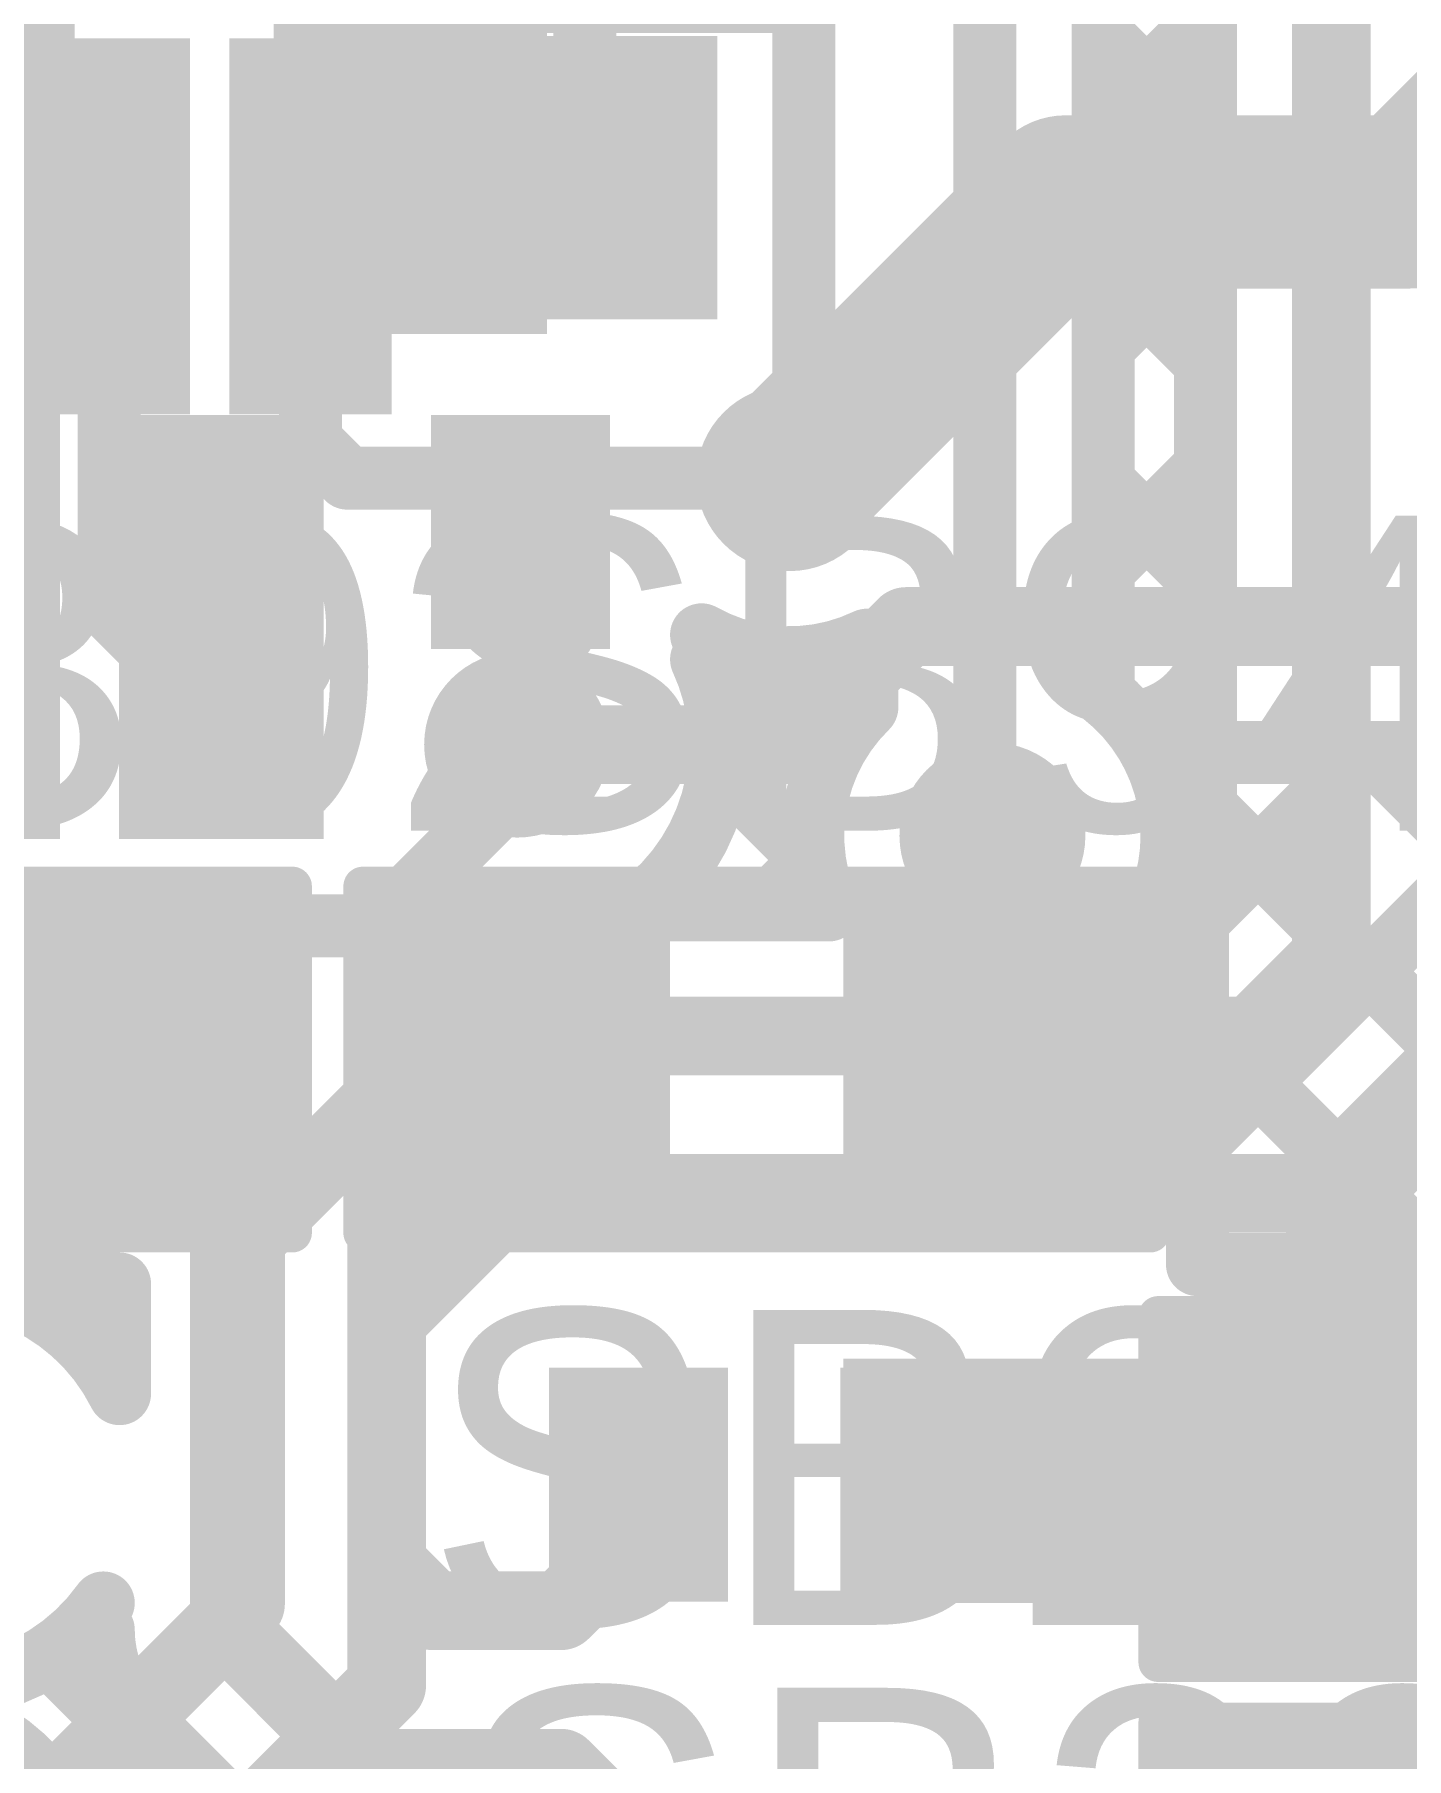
# Model space of a CAD drawing. Header units: millimetres. Extents: x -0.57 to 2.98, y -0.65 to 2.86.
# Drawn here: x 0.2893 to 0.4636, y 0.3232 to 0.5422 of the extents above; entities that cross this region are included whole.
import ezdxf

# ---------------------------------------------------------------- set-up
doc = ezdxf.new("R2010")
doc.units = ezdxf.units.MM
doc.header["$MEASUREMENT"] = 0
for name, color, linetype in [('BottomLayer', 5, 'Continuous'), ('BottomPaste', 16, 'Continuous'), ('BottomSolder', 6, 'Continuous'), ('Mechanical2', 216, 'Continuous'), ('TopLayer', 1, 'Continuous'), ('TopOverlay', 2, 'Continuous'), ('TopPaste', 8, 'Continuous'), ('TopSolder', 216, 'Continuous'), ('ViaHoleLayer', 16, 'Continuous')]:
    doc.layers.add(name, color=color, linetype=linetype)
doc.styles.add('Arial', font='', dxfattribs={"height": 0.2})
doc.styles.get('Arial').set_extended_font_data('Arial')

# ---------------------------------------------------------------- blocks, each defined once
blk = doc.blocks.new('C___0402_B_40')
at = {"layer": 'BottomLayer'}
for points in [[(-0.0095, 0.0125), (-0.0095, -0.0125), (-0.0275, -0.0125), (-0.0275, 0.0125)], [(0.0275, 0.0125), (0.0275, -0.0125), (0.0095, -0.0125), (0.0095, 0.0125)]]:
    blk.add_hatch(color=5, dxfattribs=at).paths.add_polyline_path(points)
at = {"layer": 'BottomPaste'}
for points in [[(-0.0095, 0.0125), (-0.0095, -0.0125), (-0.0275, -0.0125), (-0.0275, 0.0125)], [(0.0275, 0.0125), (0.0275, -0.0125), (0.0095, -0.0125), (0.0095, 0.0125)]]:
    blk.add_hatch(color=16, dxfattribs=at).paths.add_polyline_path(points)
at = {"layer": 'BottomSolder'}
for points in [[(-0.00714, 0.01486), (-0.00714, -0.01486), (-0.02986, -0.01486), (-0.02986, 0.01486)], [(0.02986, 0.01486), (0.02986, -0.01486), (0.00714, -0.01486), (0.00714, 0.01486)]]:
    blk.add_hatch(color=6, dxfattribs=at).paths.add_polyline_path(points)
blk = doc.blocks.new('16_TQFN__4X4__90')
at = {"layer": 'TopLayer'}
for points in [[(-0.04469, 0.05335), (-0.04469, 0.09311), (-0.03209, 0.09311), (-0.03209, 0.05335)], [(-0.01909, 0.05335), (-0.01909, 0.09311), (-0.0065, 0.09311), (-0.0065, 0.05335)], [(0.0065, 0.05335), (0.0065, 0.09311), (0.01909, 0.09311), (0.01909, 0.05335)], [(0.03209, 0.05335), (0.03209, 0.09311), (0.04469, 0.09311), (0.04469, 0.05335)], [(-0.09311, 0.04469), (-0.05335, 0.04469), (-0.05335, 0.03209), (-0.09311, 0.03209)], [(0.05335, 0.04469), (0.09311, 0.04469), (0.09311, 0.03209), (0.05335, 0.03209)], [(-0.04134, 0.04134), (0.04134, 0.04134), (0.04134, -0.04134), (-0.04134, -0.04134)], [(-0.09311, 0.01909), (-0.05335, 0.01909), (-0.05335, 0.0065), (-0.09311, 0.0065)], [(0.05335, 0.01909), (0.09311, 0.01909), (0.09311, 0.0065), (0.05335, 0.0065)], [(-0.09311, -0.0065), (-0.05335, -0.0065), (-0.05335, -0.01909), (-0.09311, -0.01909)], [(0.05335, -0.0065), (0.09311, -0.0065), (0.09311, -0.01909), (0.05335, -0.01909)], [(-0.09311, -0.03209), (-0.05335, -0.03209), (-0.05335, -0.04468), (-0.09311, -0.04468)], [(0.05335, -0.03209), (0.09311, -0.03209), (0.09311, -0.04468), (0.05335, -0.04468)], [(-0.04469, -0.09311), (-0.04469, -0.05335), (-0.03209, -0.05335), (-0.03209, -0.09311)], [(-0.01909, -0.09311), (-0.01909, -0.05335), (-0.0065, -0.05335), (-0.0065, -0.09311)], [(0.0065, -0.09311), (0.0065, -0.05335), (0.01909, -0.05335), (0.01909, -0.09311)], [(0.03209, -0.09311), (0.03209, -0.05335), (0.04469, -0.05335), (0.04469, -0.09311)]]:
    blk.add_hatch(color=1, dxfattribs=at).paths.add_polyline_path(points)
at = {"layer": 'TopPaste'}
for points in [[(-0.04469, 0.05335), (-0.04469, 0.09311), (-0.03209, 0.09311), (-0.03209, 0.05335)], [(-0.01909, 0.05335), (-0.01909, 0.09311), (-0.0065, 0.09311), (-0.0065, 0.05335)], [(0.0065, 0.05335), (0.0065, 0.09311), (0.01909, 0.09311), (0.01909, 0.05335)], [(0.03209, 0.05335), (0.03209, 0.09311), (0.04469, 0.09311), (0.04469, 0.05335)], [(-0.09311, 0.04469), (-0.05335, 0.04469), (-0.05335, 0.03209), (-0.09311, 0.03209)], [(0.05335, 0.04469), (0.09311, 0.04469), (0.09311, 0.03209), (0.05335, 0.03209)], [(-0.02598, 0.02598), (0.02598, 0.02598), (0.02598, -0.02598), (-0.02598, -0.02598)], [(-0.09311, 0.01909), (-0.05335, 0.01909), (-0.05335, 0.0065), (-0.09311, 0.0065)], [(0.05335, 0.01909), (0.09311, 0.01909), (0.09311, 0.0065), (0.05335, 0.0065)], [(-0.09311, -0.0065), (-0.05335, -0.0065), (-0.05335, -0.01909), (-0.09311, -0.01909)], [(0.05335, -0.0065), (0.09311, -0.0065), (0.09311, -0.01909), (0.05335, -0.01909)], [(-0.09311, -0.03209), (-0.05335, -0.03209), (-0.05335, -0.04468), (-0.09311, -0.04468)], [(0.05335, -0.03209), (0.09311, -0.03209), (0.09311, -0.04468), (0.05335, -0.04468)], [(-0.04469, -0.09311), (-0.04469, -0.05335), (-0.03209, -0.05335), (-0.03209, -0.09311)], [(-0.01909, -0.09311), (-0.01909, -0.05335), (-0.0065, -0.05335), (-0.0065, -0.09311)], [(0.0065, -0.09311), (0.0065, -0.05335), (0.01909, -0.05335), (0.01909, -0.09311)], [(0.03209, -0.09311), (0.03209, -0.05335), (0.04469, -0.05335), (0.04469, -0.09311)]]:
    blk.add_hatch(color=8, dxfattribs=at).paths.add_polyline_path(points)
at = {"layer": 'TopSolder'}
for points in [[(-0.04868, 0.04935), (-0.04868, 0.09711), (-0.02809, 0.09711), (-0.02809, 0.04935)], [(-0.02309, 0.04935), (-0.02309, 0.09711), (-0.0025, 0.09711), (-0.0025, 0.04935)], [(0.0025, 0.04935), (0.0025, 0.09711), (0.02309, 0.09711), (0.02309, 0.04935)], [(0.02809, 0.04935), (0.02809, 0.09711), (0.04868, 0.09711), (0.04868, 0.04935)], [(-0.09711, 0.04869), (-0.04935, 0.04869), (-0.04935, 0.02809), (-0.09711, 0.02809)], [(0.04935, 0.04869), (0.09711, 0.04869), (0.09711, 0.02809), (0.04935, 0.02809)], [(-0.04534, 0.04534), (0.04534, 0.04534), (0.04534, -0.04534), (-0.04534, -0.04534)], [(-0.09711, 0.02309), (-0.04935, 0.02309), (-0.04935, 0.0025), (-0.09711, 0.0025)], [(0.04935, 0.02309), (0.09711, 0.02309), (0.09711, 0.0025), (0.04935, 0.0025)], [(-0.09711, -0.0025), (-0.04935, -0.0025), (-0.04935, -0.02309), (-0.09711, -0.02309)], [(0.04935, -0.0025), (0.09711, -0.0025), (0.09711, -0.02309), (0.04935, -0.02309)], [(-0.09711, -0.02809), (-0.04935, -0.02809), (-0.04935, -0.04868), (-0.09711, -0.04868)], [(0.04935, -0.02809), (0.09711, -0.02809), (0.09711, -0.04868), (0.04935, -0.04868)], [(-0.04868, -0.09711), (-0.04868, -0.04935), (-0.02809, -0.04935), (-0.02809, -0.09711)], [(-0.02309, -0.09711), (-0.02309, -0.04935), (-0.0025, -0.04935), (-0.0025, -0.09711)], [(0.0025, -0.09711), (0.0025, -0.04935), (0.02309, -0.04935), (0.02309, -0.09711)], [(0.02809, -0.09711), (0.02809, -0.04935), (0.04868, -0.04935), (0.04868, -0.09711)]]:
    blk.add_hatch(color=216, dxfattribs=at).paths.add_polyline_path(points)
at = {"layer": 'TopOverlay', "const_width": 0.005}
for points in [[(-0.08071, 0.08071), (-0.08071, 0.05728)], [(-0.08071, 0.08071), (-0.05728, 0.08071)], [(0.05728, 0.08071), (0.08071, 0.08071)], [(0.08071, 0.08071), (0.08071, 0.05728)], [(-0.105, 0.043), (-0.1, 0.038)], [(-0.105, 0.043), (-0.105, 0.033)], [(-0.1, 0.038), (-0.105, 0.033)], [(-0.08071, -0.05728), (-0.08071, -0.08071)], [(0.08071, -0.05728), (0.08071, -0.08071)], [(-0.08071, -0.08071), (-0.05728, -0.08071)], [(0.05728, -0.08071), (0.08071, -0.08071)]]:
    blk.add_lwpolyline(points, dxfattribs=at)
at = {"layer": 'TopOverlay', "const_width": 0.0025}
for points in [[(-0.08196, 0.08071, 1), (-0.07946, 0.08071, 1)], [(-0.08196, 0.08071, 1), (-0.07946, 0.08071, 1)], [(-0.05853, 0.08071, 1), (-0.05603, 0.08071, 1)], [(0.05603, 0.08071, 1), (0.05853, 0.08071, 1)], [(0.07946, 0.08071, 1), (0.08196, 0.08071, 1)], [(0.07946, 0.08071, 1), (0.08196, 0.08071, 1)], [(-0.08196, 0.05728, 1), (-0.07946, 0.05728, 1)], [(0.07946, 0.05728, 1), (0.08196, 0.05728, 1)], [(-0.10625, 0.043, 1), (-0.10375, 0.043, 1)], [(-0.10625, 0.043, 1), (-0.10375, 0.043, 1)], [(-0.10125, 0.038, 1), (-0.09875, 0.038, 1)], [(-0.10125, 0.038, 1), (-0.09875, 0.038, 1)], [(-0.10625, 0.033, 1), (-0.10375, 0.033, 1)], [(-0.10625, 0.033, 1), (-0.10375, 0.033, 1)], [(-0.08196, -0.05728, 1), (-0.07946, -0.05728, 1)], [(0.07946, -0.05728, 1), (0.08196, -0.05728, 1)], [(-0.08196, -0.08071, 1), (-0.07946, -0.08071, 1)], [(-0.08196, -0.08071, 1), (-0.07946, -0.08071, 1)], [(-0.05853, -0.08071, 1), (-0.05603, -0.08071, 1)], [(0.05603, -0.08071, 1), (0.05853, -0.08071, 1)], [(0.07946, -0.08071, 1), (0.08196, -0.08071, 1)], [(0.07946, -0.08071, 1), (0.08196, -0.08071, 1)]]:
    blk.add_lwpolyline(points, format="xyb", close=True, dxfattribs=at)
blk = doc.blocks.new('SOLDER_BRIDGE_112')
at = {"layer": 'TopLayer'}
for points in [[(-0.045, -0.0175), (-0.045, 0.0175), (-0.015, 0.0175), (-0.015, -0.0175)], [(0.015, -0.0175), (0.015, 0.0175), (0.045, 0.0175), (0.045, -0.0175)]]:
    blk.add_hatch(color=1, dxfattribs=at).paths.add_polyline_path(points)
at = {"layer": 'TopPaste'}
for points in [[(-0.045, -0.0175), (-0.045, 0.0175), (-0.015, 0.0175), (-0.015, -0.0175)], [(0.015, -0.0175), (0.015, 0.0175), (0.045, 0.0175), (0.045, -0.0175)]]:
    blk.add_hatch(color=8, dxfattribs=at).paths.add_polyline_path(points)
at = {"layer": 'TopSolder'}
for points in [[(-0.049, -0.0215), (-0.049, 0.0215), (-0.011, 0.0215), (-0.011, -0.0215)], [(0.011, -0.0215), (0.011, 0.0215), (0.049, 0.0215), (0.049, -0.0215)]]:
    blk.add_hatch(color=216, dxfattribs=at).paths.add_polyline_path(points)
at = {"layer": 'TopOverlay', "const_width": 0.005}
for points in [[(0.05, 0.022), (-0.05, 0.022)], [(-0.05, 0.022), (-0.05, -0.022)], [(0.05, 0.022), (0.05, -0.022)], [(0.05, -0.022), (-0.05, -0.022)]]:
    blk.add_lwpolyline(points, dxfattribs=at)
at = {"layer": 'TopOverlay', "const_width": 0.0025}
for points in [[(-0.05125, 0.022, 1), (-0.04875, 0.022, 1)], [(-0.05125, 0.022, 1), (-0.04875, 0.022, 1)], [(0.04875, 0.022, 1), (0.05125, 0.022, 1)], [(0.04875, 0.022, 1), (0.05125, 0.022, 1)], [(-0.05125, -0.022, 1), (-0.04875, -0.022, 1)], [(-0.05125, -0.022, 1), (-0.04875, -0.022, 1)], [(0.04875, -0.022, 1), (0.05125, -0.022, 1)], [(0.04875, -0.022, 1), (0.05125, -0.022, 1)]]:
    blk.add_lwpolyline(points, format="xyb", close=True, dxfattribs=at)
blk = doc.blocks.new('SOLDER_BRIDGE_114')
at = {"layer": 'TopLayer'}
for points in [[(-0.045, -0.0175), (-0.045, 0.0175), (-0.015, 0.0175), (-0.015, -0.0175)], [(0.015, -0.0175), (0.015, 0.0175), (0.045, 0.0175), (0.045, -0.0175)]]:
    blk.add_hatch(color=1, dxfattribs=at).paths.add_polyline_path(points)
at = {"layer": 'TopPaste'}
for points in [[(-0.045, -0.0175), (-0.045, 0.0175), (-0.015, 0.0175), (-0.015, -0.0175)], [(0.015, -0.0175), (0.015, 0.0175), (0.045, 0.0175), (0.045, -0.0175)]]:
    blk.add_hatch(color=8, dxfattribs=at).paths.add_polyline_path(points)
at = {"layer": 'TopSolder'}
for points in [[(-0.049, -0.0215), (-0.049, 0.0215), (-0.011, 0.0215), (-0.011, -0.0215)], [(0.011, -0.0215), (0.011, 0.0215), (0.049, 0.0215), (0.049, -0.0215)]]:
    blk.add_hatch(color=216, dxfattribs=at).paths.add_polyline_path(points)
at = {"layer": 'TopOverlay', "const_width": 0.005}
for points in [[(-0.05, 0.022), (0.05, 0.022)], [(-0.05, -0.022), (-0.05, 0.022)], [(0.05, -0.022), (0.05, 0.022)], [(-0.05, -0.022), (0.05, -0.022)]]:
    blk.add_lwpolyline(points, dxfattribs=at)
at = {"layer": 'TopOverlay', "const_width": 0.0025}
for points in [[(-0.05125, 0.022, 1), (-0.04875, 0.022, 1)], [(-0.05125, 0.022, 1), (-0.04875, 0.022, 1)], [(0.04875, 0.022, 1), (0.05125, 0.022, 1)], [(0.04875, 0.022, 1), (0.05125, 0.022, 1)], [(-0.05125, -0.022, 1), (-0.04875, -0.022, 1)], [(-0.05125, -0.022, 1), (-0.04875, -0.022, 1)], [(0.04875, -0.022, 1), (0.05125, -0.022, 1)], [(0.04875, -0.022, 1), (0.05125, -0.022, 1)]]:
    blk.add_lwpolyline(points, format="xyb", close=True, dxfattribs=at)
blk = doc.blocks.new('CAP_0402_B_241')
at = {"layer": 'BottomLayer'}
for points in [[(-0.0095, 0.0125), (-0.0095, -0.0125), (-0.0275, -0.0125), (-0.0275, 0.0125)], [(0.0275, 0.0125), (0.0275, -0.0125), (0.0095, -0.0125), (0.0095, 0.0125)]]:
    blk.add_hatch(color=5, dxfattribs=at).paths.add_polyline_path(points)
at = {"layer": 'BottomPaste'}
for points in [[(-0.0095, 0.0125), (-0.0095, -0.0125), (-0.0275, -0.0125), (-0.0275, 0.0125)], [(0.0275, 0.0125), (0.0275, -0.0125), (0.0095, -0.0125), (0.0095, 0.0125)]]:
    blk.add_hatch(color=16, dxfattribs=at).paths.add_polyline_path(points)
at = {"layer": 'BottomSolder'}
for points in [[(-0.00714, 0.01486), (-0.00714, -0.01486), (-0.02986, -0.01486), (-0.02986, 0.01486)], [(0.02986, 0.01486), (0.02986, -0.01486), (0.00714, -0.01486), (0.00714, 0.01486)]]:
    blk.add_hatch(color=6, dxfattribs=at).paths.add_polyline_path(points)
blk = doc.blocks.new('SOLDER_BRIDGE_306')
at = {"layer": 'TopLayer'}
for points in [[(-0.045, -0.0175), (-0.045, 0.0175), (-0.015, 0.0175), (-0.015, -0.0175)], [(0.015, -0.0175), (0.015, 0.0175), (0.045, 0.0175), (0.045, -0.0175)]]:
    blk.add_hatch(color=1, dxfattribs=at).paths.add_polyline_path(points)
at = {"layer": 'TopPaste'}
for points in [[(-0.045, -0.0175), (-0.045, 0.0175), (-0.015, 0.0175), (-0.015, -0.0175)], [(0.015, -0.0175), (0.015, 0.0175), (0.045, 0.0175), (0.045, -0.0175)]]:
    blk.add_hatch(color=8, dxfattribs=at).paths.add_polyline_path(points)
at = {"layer": 'TopSolder'}
for points in [[(-0.049, -0.0215), (-0.049, 0.0215), (-0.011, 0.0215), (-0.011, -0.0215)], [(0.011, -0.0215), (0.011, 0.0215), (0.049, 0.0215), (0.049, -0.0215)]]:
    blk.add_hatch(color=216, dxfattribs=at).paths.add_polyline_path(points)
at = {"layer": 'TopOverlay', "const_width": 0.005}
for points in [[(-0.05, -0.022), (-0.05, 0.022)], [(-0.05, 0.022), (0.05, 0.022)], [(0.05, -0.022), (0.05, 0.022)], [(-0.05, -0.022), (0.05, -0.022)]]:
    blk.add_lwpolyline(points, dxfattribs=at)
at = {"layer": 'TopOverlay', "const_width": 0.0025}
for points in [[(-0.05125, 0.022, 1), (-0.04875, 0.022, 1)], [(-0.05125, 0.022, 1), (-0.04875, 0.022, 1)], [(0.04875, 0.022, 1), (0.05125, 0.022, 1)], [(0.04875, 0.022, 1), (0.05125, 0.022, 1)], [(-0.05125, -0.022, 1), (-0.04875, -0.022, 1)], [(-0.05125, -0.022, 1), (-0.04875, -0.022, 1)], [(0.04875, -0.022, 1), (0.05125, -0.022, 1)], [(0.04875, -0.022, 1), (0.05125, -0.022, 1)]]:
    blk.add_lwpolyline(points, format="xyb", close=True, dxfattribs=at)
blk = doc.blocks.new('SOLDER_BRIDGE_308')
at = {"layer": 'TopLayer'}
for points in [[(-0.045, -0.0175), (-0.045, 0.0175), (-0.015, 0.0175), (-0.015, -0.0175)], [(0.015, -0.0175), (0.015, 0.0175), (0.045, 0.0175), (0.045, -0.0175)]]:
    blk.add_hatch(color=1, dxfattribs=at).paths.add_polyline_path(points)
at = {"layer": 'TopPaste'}
for points in [[(-0.045, -0.0175), (-0.045, 0.0175), (-0.015, 0.0175), (-0.015, -0.0175)], [(0.015, -0.0175), (0.015, 0.0175), (0.045, 0.0175), (0.045, -0.0175)]]:
    blk.add_hatch(color=8, dxfattribs=at).paths.add_polyline_path(points)
at = {"layer": 'TopSolder'}
for points in [[(-0.049, -0.0215), (-0.049, 0.0215), (-0.011, 0.0215), (-0.011, -0.0215)], [(0.011, -0.0215), (0.011, 0.0215), (0.049, 0.0215), (0.049, -0.0215)]]:
    blk.add_hatch(color=216, dxfattribs=at).paths.add_polyline_path(points)
at = {"layer": 'TopOverlay', "const_width": 0.005}
for points in [[(-0.05, -0.022), (-0.05, 0.022)], [(-0.05, 0.022), (0.05, 0.022)], [(0.05, -0.022), (0.05, 0.022)], [(-0.05, -0.022), (0.05, -0.022)]]:
    blk.add_lwpolyline(points, dxfattribs=at)
at = {"layer": 'TopOverlay', "const_width": 0.0025}
for points in [[(-0.05125, 0.022, 1), (-0.04875, 0.022, 1)], [(-0.05125, 0.022, 1), (-0.04875, 0.022, 1)], [(0.04875, 0.022, 1), (0.05125, 0.022, 1)], [(0.04875, 0.022, 1), (0.05125, 0.022, 1)], [(-0.05125, -0.022, 1), (-0.04875, -0.022, 1)], [(-0.05125, -0.022, 1), (-0.04875, -0.022, 1)], [(0.04875, -0.022, 1), (0.05125, -0.022, 1)], [(0.04875, -0.022, 1), (0.05125, -0.022, 1)]]:
    blk.add_lwpolyline(points, format="xyb", close=True, dxfattribs=at)
blk = doc.blocks.new('CAP_0402_B_340')
at = {"layer": 'BottomLayer'}
for points in [[(-0.0095, 0.0125), (-0.0095, -0.0125), (-0.0275, -0.0125), (-0.0275, 0.0125)], [(0.0275, 0.0125), (0.0275, -0.0125), (0.0095, -0.0125), (0.0095, 0.0125)]]:
    blk.add_hatch(color=5, dxfattribs=at).paths.add_polyline_path(points)
at = {"layer": 'BottomPaste'}
for points in [[(-0.0095, 0.0125), (-0.0095, -0.0125), (-0.0275, -0.0125), (-0.0275, 0.0125)], [(0.0275, 0.0125), (0.0275, -0.0125), (0.0095, -0.0125), (0.0095, 0.0125)]]:
    blk.add_hatch(color=16, dxfattribs=at).paths.add_polyline_path(points)
at = {"layer": 'BottomSolder'}
for points in [[(-0.00714, 0.01486), (-0.00714, -0.01486), (-0.02986, -0.01486), (-0.02986, 0.01486)], [(0.02986, 0.01486), (0.02986, -0.01486), (0.00714, -0.01486), (0.00714, 0.01486)]]:
    blk.add_hatch(color=6, dxfattribs=at).paths.add_polyline_path(points)
blk = doc.blocks.new('CAP_0603_B_342')
at = {"layer": 'BottomLayer'}
for points in [[(-0.045, -0.0175), (-0.045, 0.0175), (-0.015, 0.0175), (-0.015, -0.0175)], [(0.015, -0.0175), (0.015, 0.0175), (0.045, 0.0175), (0.045, -0.0175)]]:
    blk.add_hatch(color=5, dxfattribs=at).paths.add_polyline_path(points)
at = {"layer": 'BottomPaste'}
for points in [[(-0.045, -0.0175), (-0.045, 0.0175), (-0.015, 0.0175), (-0.015, -0.0175)], [(0.015, -0.0175), (0.015, 0.0175), (0.045, 0.0175), (0.045, -0.0175)]]:
    blk.add_hatch(color=16, dxfattribs=at).paths.add_polyline_path(points)
at = {"layer": 'BottomSolder'}
for points in [[(-0.04736, -0.01986), (-0.04736, 0.01986), (-0.01264, 0.01986), (-0.01264, -0.01986)], [(0.01264, -0.01986), (0.01264, 0.01986), (0.04736, 0.01986), (0.04736, -0.01986)]]:
    blk.add_hatch(color=6, dxfattribs=at).paths.add_polyline_path(points)

msp = doc.modelspace()

# ---------------------------------------------------------------- hatches: boundary and pattern name
at = {"layer": 'BottomLayer'}
for points in [[(0.262, 0.44), (0.2925, 0.44), (0.2925, 0.546), (0.262, 0.546)], [(0.32, 0.506), (0.376, 0.506), (0.376, 0.542), (0.32, 0.542)], [(0.3, 0.44), (0.326, 0.44), (0.326, 0.492), (0.3, 0.492)], [(0.392, 0.343), (0.44, 0.343), (0.44, 0.374), (0.392, 0.374)]]:
    msp.add_hatch(color=5, dxfattribs=at).paths.add_polyline_path(points)
h = msp.add_hatch(color=5, dxfattribs=at)
edge = h.paths.add_edge_path()
edge.add_arc((0.35917, 0.52517), 0.01181, 0, 360)
h = msp.add_hatch(color=5, dxfattribs=at)
edge = h.paths.add_edge_path()
edge.add_arc((0.38516, 0.48584), 0.01181, 0, 360)
h = msp.add_hatch(color=5, dxfattribs=at)
edge = h.paths.add_edge_path()
edge.add_arc((0.313, 0.455), 0.01181, 0, 360)
h = msp.add_hatch(color=5, dxfattribs=at)
edge = h.paths.add_edge_path()
edge.add_arc((0.35057, 0.452), 0.01181, 0, 360)
h = msp.add_hatch(color=5, dxfattribs=at)
edge = h.paths.add_edge_path()
edge.add_arc((0.41095, 0.44043), 0.01181, 0, 360)
h = msp.add_hatch(color=5, dxfattribs=at)
edge = h.paths.add_edge_path()
edge.add_arc((0.42646, 0.35746), 0.01181, 0, 360)
at = {"layer": 'BottomSolder'}
h = msp.add_hatch(color=6, dxfattribs=at)
edge = h.paths.add_edge_path()
edge.add_arc((0.35917, 0.52517), 0.00791, 0, 360)
h = msp.add_hatch(color=6, dxfattribs=at)
edge = h.paths.add_edge_path()
edge.add_arc((0.38516, 0.48584), 0.00791, 0, 360)
h = msp.add_hatch(color=6, dxfattribs=at)
edge = h.paths.add_edge_path()
edge.add_arc((0.313, 0.455), 0.00791, 0, 360)
h = msp.add_hatch(color=6, dxfattribs=at)
edge = h.paths.add_edge_path()
edge.add_arc((0.35057, 0.452), 0.00791, 0, 360)
h = msp.add_hatch(color=6, dxfattribs=at)
edge = h.paths.add_edge_path()
edge.add_arc((0.41095, 0.44043), 0.00791, 0, 360)
h = msp.add_hatch(color=6, dxfattribs=at)
edge = h.paths.add_edge_path()
edge.add_arc((0.42646, 0.35746), 0.00791, 0, 360)
at = {"layer": 'TopLayer'}
h = msp.add_hatch(color=1, dxfattribs=at)
edge = h.paths.add_edge_path()
edge.add_arc((0.35917, 0.52517), 0.01181, 0, 360)
h = msp.add_hatch(color=1, dxfattribs=at)
edge = h.paths.add_edge_path()
edge.add_arc((0.38516, 0.48584), 0.01181, 0, 360)
h = msp.add_hatch(color=1, dxfattribs=at)
edge = h.paths.add_edge_path()
edge.add_arc((0.313, 0.455), 0.01181, 0, 360)
h = msp.add_hatch(color=1, dxfattribs=at)
edge = h.paths.add_edge_path()
edge.add_arc((0.35057, 0.452), 0.01181, 0, 360)
h = msp.add_hatch(color=1, dxfattribs=at)
edge = h.paths.add_edge_path()
edge.add_arc((0.41095, 0.44043), 0.01181, 0, 360)
h = msp.add_hatch(color=1, dxfattribs=at)
edge = h.paths.add_edge_path()
edge.add_arc((0.42646, 0.35746), 0.01181, 0, 360)
at = {"layer": 'TopSolder'}
h = msp.add_hatch(color=216, dxfattribs=at)
edge = h.paths.add_edge_path()
edge.add_arc((0.35917, 0.52517), 0.00791, 0, 360)
h = msp.add_hatch(color=216, dxfattribs=at)
edge = h.paths.add_edge_path()
edge.add_arc((0.38516, 0.48584), 0.00791, 0, 360)
h = msp.add_hatch(color=216, dxfattribs=at)
edge = h.paths.add_edge_path()
edge.add_arc((0.313, 0.455), 0.00791, 0, 360)
h = msp.add_hatch(color=216, dxfattribs=at)
edge = h.paths.add_edge_path()
edge.add_arc((0.35057, 0.452), 0.00791, 0, 360)
h = msp.add_hatch(color=216, dxfattribs=at)
edge = h.paths.add_edge_path()
edge.add_arc((0.41095, 0.44043), 0.00791, 0, 360)
h = msp.add_hatch(color=216, dxfattribs=at)
edge = h.paths.add_edge_path()
edge.add_arc((0.42646, 0.35746), 0.00791, 0, 360)
at = {"layer": 'ViaHoleLayer'}
h = msp.add_hatch(color=16, dxfattribs=at)
edge = h.paths.add_edge_path()
edge.add_arc((0.35917, 0.52517), 0.00591, 0, 360)
h = msp.add_hatch(color=16, dxfattribs=at)
edge = h.paths.add_edge_path()
edge.add_arc((0.38516, 0.48584), 0.00591, 0, 360)
h = msp.add_hatch(color=16, dxfattribs=at)
edge = h.paths.add_edge_path()
edge.add_arc((0.313, 0.455), 0.00591, 0, 360)
h = msp.add_hatch(color=16, dxfattribs=at)
edge = h.paths.add_edge_path()
edge.add_arc((0.35057, 0.452), 0.00591, 0, 360)
h = msp.add_hatch(color=16, dxfattribs=at)
edge = h.paths.add_edge_path()
edge.add_arc((0.41095, 0.44043), 0.00591, 0, 360)
h = msp.add_hatch(color=16, dxfattribs=at)
edge = h.paths.add_edge_path()
edge.add_arc((0.42646, 0.35746), 0.00591, 0, 360)

# ---------------------------------------------------------------- linework, layer by layer
at = {"layer": 'BottomLayer'}
for points, const_width in [([(0.454, 0.425), (0.454, 0.624)], 0.01), ([(0.438, 0.43163), (0.438, 0.624)], 0.008), ([(0.41, 0.44137), (0.41, 0.556)], 0.008), ([(0.425, 0.45839), (0.425, 0.556)], 0.008), ([(0.387, 0.48767), (0.387, 0.549)], 0.008), ([(0.425, 0.53081), (0.438, 0.54381)], 0.008), ([(0.425, 0.54188), (0.438, 0.52888)], 0.008), ([(0.425, 0.50253), (0.438, 0.51553)], 0.008), ([(0.425, 0.5136), (0.438, 0.5006)], 0.008), ([(0.38516, 0.48584), (0.387, 0.48767)], 0.008), ([(0.425, 0.47424), (0.438, 0.48724)], 0.008), ([(0.425, 0.48532), (0.438, 0.47232)], 0.008), ([(0.351, 0.452), (0.351, 0.479)], 0.008), ([(0.395, 0.45674), (0.395, 0.46526)], 0.008), ([(0.37631, 0.45384), (0.3855, 0.46303)], 0.008), ([(0.39017, 0.46358), (0.395, 0.45875)], 0.008), ([(0.43076, 0.45172), (0.438, 0.45896)], 0.008), ([(0.35057, 0.452), (0.37238, 0.452)], 0.01), ([(0.37623, 0.44923), (0.38838, 0.43708)], 0.008), ([(0.43129, 0.45074), (0.438, 0.44403)], 0.008), ([(0.333, 0.429), (0.351, 0.447)], 0.008), ([(0.41, 0.44137), (0.41095, 0.44043)], 0.008), ([(0.38176, 0.431), (0.38832, 0.43756)], 0.008), ([(0.36557, 0.431), (0.39017, 0.431)], 0.008), ([(0.43172, 0.431), (0.43737, 0.431)], 0.008), ([(0.277, 0.411), (0.295, 0.429)], 0.008), ([(0.295, 0.429), (0.333, 0.429)], 0.008), ([(0.444, 0.415), (0.454, 0.425)], 0.01), ([(0.45228, 0.395), (0.474, 0.41672)], 0.01), ([(0.314, 0.38728), (0.34172, 0.415)], 0.01), ([(0.34172, 0.415), (0.444, 0.415)], 0.01), ([(0.334, 0.379), (0.35, 0.395)], 0.01), ([(0.35, 0.395), (0.45228, 0.395)], 0.01), ([(0.314, 0.33957), (0.314, 0.38728)], 0.01), ([(0.334, 0.34786), (0.334, 0.379)], 0.01), ([(0.362, 0.354), (0.366, 0.358)], 0.01), ([(0.362, 0.34786), (0.362, 0.354)], 0.01), ([(0.334, 0.34786), (0.33986, 0.342)], 0.01), ([(0.35614, 0.342), (0.362, 0.34786)], 0.01), ([(0.33986, 0.342), (0.35614, 0.342)], 0.01), ([(0.314, 0.33957), (0.33157, 0.322)], 0.01), ([(0.2911, 0.33638), (0.34997, 0.2775)], 0.008), ([(0.3027, 0.32825), (0.32025, 0.3107)], 0.008), ([(0.29371, 0.31466), (0.30499, 0.32595)], 0.008), ([(0.33157, 0.322), (0.35614, 0.322)], 0.01), ([(0.35614, 0.322), (0.362, 0.31614)], 0.01)]:
    msp.add_lwpolyline(points, dxfattribs=dict(at, const_width=const_width))
for points, const_width in [([(0.436, 0.54381, 1), (0.44, 0.54381, 1)], 0.004), ([(0.423, 0.54188, 1), (0.427, 0.54188, 1)], 0.004), ([(0.423, 0.53081, 1), (0.427, 0.53081, 1)], 0.004), ([(0.436, 0.52888, 1), (0.44, 0.52888, 1)], 0.004), ([(0.436, 0.51553, 1), (0.44, 0.51553, 1)], 0.004), ([(0.423, 0.5136, 1), (0.427, 0.5136, 1)], 0.004), ([(0.423, 0.50253, 1), (0.427, 0.50253, 1)], 0.004), ([(0.436, 0.5006, 1), (0.44, 0.5006, 1)], 0.004), ([(0.385, 0.48767, 1), (0.389, 0.48767, 1)], 0.004), ([(0.385, 0.48767, 1), (0.389, 0.48767, 1)], 0.004), ([(0.436, 0.48724, 1), (0.44, 0.48724, 1)], 0.004), ([(0.38316, 0.48584, 1), (0.38716, 0.48584, 1)], 0.004), ([(0.423, 0.48532, 1), (0.427, 0.48532, 1)], 0.004), ([(0.349, 0.479, 1), (0.353, 0.479, 1)], 0.004), ([(0.423, 0.47424, 1), (0.427, 0.47424, 1)], 0.004), ([(0.436, 0.47232, 1), (0.44, 0.47232, 1)], 0.004), ([(0.372, 0.46594, 1), (0.376, 0.46594, 1)], 0.004), ([(0.393, 0.46526, 1), (0.397, 0.46526, 1)], 0.004), ([(0.393, 0.46526, 1), (0.397, 0.46526, 1)], 0.004), ([(0.372, 0.46282, 1), (0.376, 0.46282, 1)], 0.004), ([(0.3835, 0.46303, 1), (0.3875, 0.46303, 1)], 0.004), ([(0.38817, 0.46358, 1), (0.39217, 0.46358, 1)], 0.004), ([(0.393, 0.45875, 1), (0.397, 0.45875, 1)], 0.004), ([(0.423, 0.45839, 1), (0.427, 0.45839, 1)], 0.004), ([(0.423, 0.45839, 1), (0.427, 0.45839, 1)], 0.004), ([(0.436, 0.45896, 1), (0.44, 0.45896, 1)], 0.004), ([(0.393, 0.45674, 1), (0.397, 0.45674, 1)], 0.004), ([(0.393, 0.45674, 1), (0.397, 0.45674, 1)], 0.004), ([(0.37431, 0.45384, 1), (0.37831, 0.45384, 1)], 0.004), ([(0.34807, 0.452, 1), (0.35307, 0.452, 1)], 0.005), ([(0.349, 0.452, 1), (0.353, 0.452, 1)], 0.004), ([(0.36988, 0.452, 1), (0.37488, 0.452, 1)], 0.005), ([(0.37438, 0.452, 1), (0.37838, 0.452, 1)], 0.004), ([(0.37438, 0.452, 1), (0.37838, 0.452, 1)], 0.004), ([(0.42876, 0.45172, 1), (0.43276, 0.45172, 1)], 0.004), ([(0.37423, 0.44923, 1), (0.37823, 0.44923, 1)], 0.004), ([(0.42929, 0.45074, 1), (0.43329, 0.45074, 1)], 0.004), ([(0.349, 0.447, 1), (0.353, 0.447, 1)], 0.004), ([(0.436, 0.44403, 1), (0.44, 0.44403, 1)], 0.004), ([(0.408, 0.44137, 1), (0.412, 0.44137, 1)], 0.004), ([(0.408, 0.44137, 1), (0.412, 0.44137, 1)], 0.004), ([(0.40895, 0.44043, 1), (0.41295, 0.44043, 1)], 0.004), ([(0.43176, 0.44043, 1), (0.43576, 0.44043, 1)], 0.004), ([(0.43176, 0.44043, 1), (0.43576, 0.44043, 1)], 0.004), ([(0.38632, 0.43756, 1), (0.39032, 0.43756, 1)], 0.004), ([(0.38638, 0.43708, 1), (0.39038, 0.43708, 1)], 0.004), ([(0.36357, 0.431, 1), (0.36757, 0.431, 1)], 0.004), ([(0.36357, 0.431, 1), (0.36757, 0.431, 1)], 0.004), ([(0.37976, 0.431, 1), (0.38376, 0.431, 1)], 0.004), ([(0.38817, 0.431, 1), (0.39217, 0.431, 1)], 0.004), ([(0.38817, 0.431, 1), (0.39217, 0.431, 1)], 0.004), ([(0.42972, 0.431, 1), (0.43372, 0.431, 1)], 0.004), ([(0.42972, 0.431, 1), (0.43372, 0.431, 1)], 0.004), ([(0.43537, 0.431, 1), (0.43937, 0.431, 1)], 0.004), ([(0.436, 0.43163, 1), (0.44, 0.43163, 1)], 0.004), ([(0.293, 0.429, 1), (0.297, 0.429, 1)], 0.004), ([(0.293, 0.429, 1), (0.297, 0.429, 1)], 0.004), ([(0.331, 0.429, 1), (0.335, 0.429, 1)], 0.004), ([(0.331, 0.429, 1), (0.335, 0.429, 1)], 0.004), ([(0.4515, 0.425, 1), (0.4565, 0.425, 1)], 0.005), ([(0.4515, 0.425, 1), (0.4565, 0.425, 1)], 0.005), ([(0.33922, 0.415, 1), (0.34422, 0.415, 1)], 0.005), ([(0.33922, 0.415, 1), (0.34422, 0.415, 1)], 0.005), ([(0.4415, 0.415, 1), (0.4465, 0.415, 1)], 0.005), ([(0.4415, 0.415, 1), (0.4465, 0.415, 1)], 0.005), ([(0.3475, 0.395, 1), (0.3525, 0.395, 1)], 0.005), ([(0.3475, 0.395, 1), (0.3525, 0.395, 1)], 0.005), ([(0.44978, 0.395, 1), (0.45478, 0.395, 1)], 0.005), ([(0.44978, 0.395, 1), (0.45478, 0.395, 1)], 0.005), ([(0.3115, 0.38728, 1), (0.3165, 0.38728, 1)], 0.005), ([(0.3115, 0.38728, 1), (0.3165, 0.38728, 1)], 0.005), ([(0.3315, 0.379, 1), (0.3365, 0.379, 1)], 0.005), ([(0.3315, 0.379, 1), (0.3365, 0.379, 1)], 0.005), ([(0.3635, 0.358, 1), (0.3685, 0.358, 1)], 0.005), ([(0.3595, 0.354, 1), (0.3645, 0.354, 1)], 0.005), ([(0.3595, 0.354, 1), (0.3645, 0.354, 1)], 0.005), ([(0.3315, 0.34786, 1), (0.3365, 0.34786, 1)], 0.005), ([(0.3315, 0.34786, 1), (0.3365, 0.34786, 1)], 0.005), ([(0.3595, 0.34786, 1), (0.3645, 0.34786, 1)], 0.005), ([(0.3595, 0.34786, 1), (0.3645, 0.34786, 1)], 0.005), ([(0.296, 0.34299, 1), (0.3, 0.34299, 1)], 0.004), ([(0.33736, 0.342, 1), (0.34236, 0.342, 1)], 0.005), ([(0.33736, 0.342, 1), (0.34236, 0.342, 1)], 0.005), ([(0.35364, 0.342, 1), (0.35864, 0.342, 1)], 0.005), ([(0.35364, 0.342, 1), (0.35864, 0.342, 1)], 0.005), ([(0.3115, 0.33957, 1), (0.3165, 0.33957, 1)], 0.005), ([(0.3115, 0.33957, 1), (0.3165, 0.33957, 1)], 0.005), ([(0.296, 0.33957, 1), (0.3, 0.33957, 1)], 0.004), ([(0.296, 0.33957, 1), (0.3, 0.33957, 1)], 0.004), ([(0.2891, 0.33638, 1), (0.2931, 0.33638, 1)], 0.004), ([(0.30069, 0.32826, 1), (0.30469, 0.32826, 1)], 0.004), ([(0.3007, 0.32825, 1), (0.3047, 0.32825, 1)], 0.004), ([(0.3007, 0.32825, 1), (0.3047, 0.32825, 1)], 0.004), ([(0.30299, 0.32595, 1), (0.30699, 0.32595, 1)], 0.004), ([(0.32907, 0.322, 1), (0.33407, 0.322, 1)], 0.005), ([(0.32907, 0.322, 1), (0.33407, 0.322, 1)], 0.005), ([(0.35364, 0.322, 1), (0.35864, 0.322, 1)], 0.005), ([(0.35364, 0.322, 1), (0.35864, 0.322, 1)], 0.005)]:
    msp.add_lwpolyline(points, format="xyb", close=True, dxfattribs=dict(at, const_width=const_width))
at = {"layer": 'BottomLayer', "const_width": 0.008}
for points in [[(0.395, 0.46526, -0.243983), (0.374, 0.46594)], [(0.374, 0.46282, -0.108596), (0.37638, 0.452)], [(0.425, 0.45839, -0.230721), (0.43376, 0.44043)], [(0.39017, 0.431, -0.315579), (0.395, 0.45674)], [(0.37638, 0.452, -0.242154), (0.36557, 0.431)], [(0.43376, 0.44043, -0.106911), (0.43172, 0.431)], [(0.298, 0.34299, -0.630555), (0.25213, 0.3511)], [(0.3027, 0.32825, -0.199231), (0.298, 0.33957)], [(0.30269, 0.32826, -0.198912), (0.298, 0.33957)], [(0.25054, 0.29996, -1.132458), (0.29513, 0.30778)]]:
    msp.add_lwpolyline(points, format="xyb", dxfattribs=at)
at = {"layer": 'Mechanical2', "const_width": 0.01}
msp.add_lwpolyline([(1.75783, 2.80917, -6.230382), (0.64896, 2.81029)], format="xyb", dxfattribs=at)
at = {"layer": 'TopLayer'}
for points, const_width in [([(0.46392, 0.52092), (0.49847, 0.55547)], 0.022), ([(0.35917, 0.52517), (0.35917, 0.55268)], 0.008), ([(0.38516, 0.48584), (0.42024, 0.52092)], 0.022), ([(0.42024, 0.52092), (0.46392, 0.52092)], 0.022), ([(0.29873, 0.46927), (0.29873, 0.51783)], 0.008), ([(0.32432, 0.49052), (0.32432, 0.51783)], 0.008), ([(0.32432, 0.49052), (0.32901, 0.48584)], 0.008), ([(0.32901, 0.48584), (0.38516, 0.48584)], 0.008), ([(0.29873, 0.46927), (0.313, 0.455)], 0.008), ([(0.385, 0.452), (0.4, 0.467)], 0.01), ([(0.4, 0.467), (0.4785, 0.467)], 0.01), ([(0.35057, 0.452), (0.385, 0.452)], 0.01), ([(0.43116, 0.451), (0.47187, 0.451)], 0.008), ([(0.43129, 0.45074), (0.49608, 0.38596)], 0.008), ([(0.437, 0.42967), (0.45833, 0.451)], 0.008), ([(0.45932, 0.451), (0.48955, 0.42077)], 0.008), ([(0.437, 0.40139), (0.47924, 0.44363)], 0.008), ([(0.437, 0.38596), (0.437, 0.4405)], 0.008), ([(0.41095, 0.41205), (0.41095, 0.44043)], 0.008), ([(0.44985, 0.38596), (0.48797, 0.42408)], 0.008), ([(0.44985, 0.38596), (0.48797, 0.42408)], 0.008), ([(0.437, 0.41675), (0.46779, 0.38596)], 0.008), ([(0.302, 0.4095), (0.302, 0.412)], 0.01), ([(0.351, 0.4095), (0.351, 0.412)], 0.01), ([(0.41095, 0.41205), (0.411, 0.412)], 0.008), ([(0.302, 0.4095), (0.31607, 0.39543)], 0.01), ([(0.334, 0.3925), (0.351, 0.4095)], 0.01), ([(0.31607, 0.34287), (0.31607, 0.39543)], 0.01), ([(0.334, 0.33251), (0.334, 0.3925)], 0.01), ([(0.437, 0.38596), (0.478, 0.38596)], 0.008), ([(0.28099, 0.3835), (0.30007, 0.3835)], 0.008), ([(0.30007, 0.36957), (0.30007, 0.3835)], 0.008), ([(0.42646, 0.35746), (0.452, 0.35746)], 0.022), ([(0.28246, 0.30926), (0.31607, 0.34287)], 0.01), ([(0.29661, 0.29512), (0.334, 0.33251)], 0.01)]:
    msp.add_lwpolyline(points, dxfattribs=dict(at, const_width=const_width))
for points, const_width in [([(0.41474, 0.52092, 1), (0.42574, 0.52092, 1)], 0.011), ([(0.41474, 0.52092, 1), (0.42574, 0.52092, 1)], 0.011), ([(0.45842, 0.52092, 1), (0.46942, 0.52092, 1)], 0.011), ([(0.45842, 0.52092, 1), (0.46942, 0.52092, 1)], 0.011), ([(0.35717, 0.52517, 1), (0.36117, 0.52517, 1)], 0.004), ([(0.29673, 0.51783, 1), (0.30073, 0.51783, 1)], 0.004), ([(0.32232, 0.51783, 1), (0.32632, 0.51783, 1)], 0.004), ([(0.37966, 0.48584, 1), (0.39066, 0.48584, 1)], 0.011), ([(0.32232, 0.49052, 1), (0.32632, 0.49052, 1)], 0.004), ([(0.32232, 0.49052, 1), (0.32632, 0.49052, 1)], 0.004), ([(0.32701, 0.48584, 1), (0.33101, 0.48584, 1)], 0.004), ([(0.32701, 0.48584, 1), (0.33101, 0.48584, 1)], 0.004), ([(0.38316, 0.48584, 1), (0.38716, 0.48584, 1)], 0.004), ([(0.29673, 0.46927, 1), (0.30073, 0.46927, 1)], 0.004), ([(0.29673, 0.46927, 1), (0.30073, 0.46927, 1)], 0.004), ([(0.3975, 0.467, 1), (0.4025, 0.467, 1)], 0.005), ([(0.3975, 0.467, 1), (0.4025, 0.467, 1)], 0.005), ([(0.311, 0.455, 1), (0.315, 0.455, 1)], 0.004), ([(0.34807, 0.452, 1), (0.35307, 0.452, 1)], 0.005), ([(0.3825, 0.452, 1), (0.3875, 0.452, 1)], 0.005), ([(0.3825, 0.452, 1), (0.3875, 0.452, 1)], 0.005), ([(0.42916, 0.451, 1), (0.43316, 0.451, 1)], 0.004), ([(0.42916, 0.451, 1), (0.43316, 0.451, 1)], 0.004), ([(0.42929, 0.45074, 1), (0.43329, 0.45074, 1)], 0.004), ([(0.45633, 0.451, 1), (0.46033, 0.451, 1)], 0.004), ([(0.45732, 0.451, 1), (0.46132, 0.451, 1)], 0.004), ([(0.43176, 0.4405, 1), (0.43576, 0.4405, 1)], 0.004), ([(0.435, 0.4405, 1), (0.439, 0.4405, 1)], 0.004), ([(0.40895, 0.44043, 1), (0.41295, 0.44043, 1)], 0.004), ([(0.435, 0.42967, 1), (0.439, 0.42967, 1)], 0.004), ([(0.435, 0.41675, 1), (0.439, 0.41675, 1)], 0.004), ([(0.2995, 0.412, 1), (0.3045, 0.412, 1)], 0.005), ([(0.3485, 0.412, 1), (0.3535, 0.412, 1)], 0.005), ([(0.40895, 0.41205, 1), (0.41295, 0.41205, 1)], 0.004), ([(0.40895, 0.41205, 1), (0.41295, 0.41205, 1)], 0.004), ([(0.2995, 0.4095, 1), (0.3045, 0.4095, 1)], 0.005), ([(0.2995, 0.4095, 1), (0.3045, 0.4095, 1)], 0.005), ([(0.3485, 0.4095, 1), (0.3535, 0.4095, 1)], 0.005), ([(0.3485, 0.4095, 1), (0.3535, 0.4095, 1)], 0.005), ([(0.409, 0.412, 1), (0.413, 0.412, 1)], 0.004), ([(0.435, 0.40139, 1), (0.439, 0.40139, 1)], 0.004), ([(0.31357, 0.39543, 1), (0.31857, 0.39543, 1)], 0.005), ([(0.31357, 0.39543, 1), (0.31857, 0.39543, 1)], 0.005), ([(0.3315, 0.3925, 1), (0.3365, 0.3925, 1)], 0.005), ([(0.3315, 0.3925, 1), (0.3365, 0.3925, 1)], 0.005), ([(0.435, 0.38596, 1), (0.439, 0.38596, 1)], 0.004), ([(0.435, 0.38596, 1), (0.439, 0.38596, 1)], 0.004), ([(0.44785, 0.38596, 1), (0.45185, 0.38596, 1)], 0.004), ([(0.44785, 0.38596, 1), (0.45185, 0.38596, 1)], 0.004), ([(0.29807, 0.3835, 1), (0.30207, 0.3835, 1)], 0.004), ([(0.29807, 0.3835, 1), (0.30207, 0.3835, 1)], 0.004), ([(0.29807, 0.36957, 1), (0.30207, 0.36957, 1)], 0.004), ([(0.29807, 0.36957, 1), (0.30207, 0.36957, 1)], 0.004), ([(0.42096, 0.35746, 1), (0.43196, 0.35746, 1)], 0.011), ([(0.4465, 0.35746, 1), (0.4575, 0.35746, 1)], 0.011), ([(0.31357, 0.34287, 1), (0.31857, 0.34287, 1)], 0.005), ([(0.31357, 0.34287, 1), (0.31857, 0.34287, 1)], 0.005), ([(0.3315, 0.33251, 1), (0.3365, 0.33251, 1)], 0.005), ([(0.3315, 0.33251, 1), (0.3365, 0.33251, 1)], 0.005)]:
    msp.add_lwpolyline(points, format="xyb", close=True, dxfattribs=dict(at, const_width=const_width))
at = {"layer": 'TopLayer', "const_width": 0.008}
for points in [[(0.43116, 0.451, -0.120261), (0.43376, 0.4405)], [(0.28099, 0.3835, -0.242193), (0.30007, 0.36957)]]:
    msp.add_lwpolyline(points, format="xyb", dxfattribs=at)

# ---------------------------------------------------------------- block references
for name, p, rotation in [('16_TQFN__4X4__90', (0.28594, 0.59106), 90), ('CAP_0603_B_342', (0.307, 0.524), 180), ('CAP_0402_B_340', (0.2615, 0.479), 180), ('CAP_0402_B_241', (0.3325, 0.479), 180), ('SOLDER_BRIDGE_112', (0.381, 0.412), 180)]:
    msp.add_blockref(name, p, dxfattribs=dict(rotation=rotation))
for name, p in [('SOLDER_BRIDGE_114', (0.272, 0.412)), ('SOLDER_BRIDGE_308', (0.482, 0.35746)), ('C___0402_B_40', (0.3845, 0.358)), ('SOLDER_BRIDGE_306', (0.482, 0.30584))]:
    msp.add_blockref(name, p)

# ---------------------------------------------------------------- texts
at = {"layer": 'TopOverlay', "style": 'Arial'}
for s, p in [('SB92', (0.22869, 0.44106)), ('SB94', (0.33769, 0.44106)), ('SB29', (0.33873, 0.34021)), ('SB32', (0.34179, 0.29221))]:
    msp.add_text(s, height=0.04, dxfattribs=at).set_placement(p)

doc.saveas('drawing.dxf')
